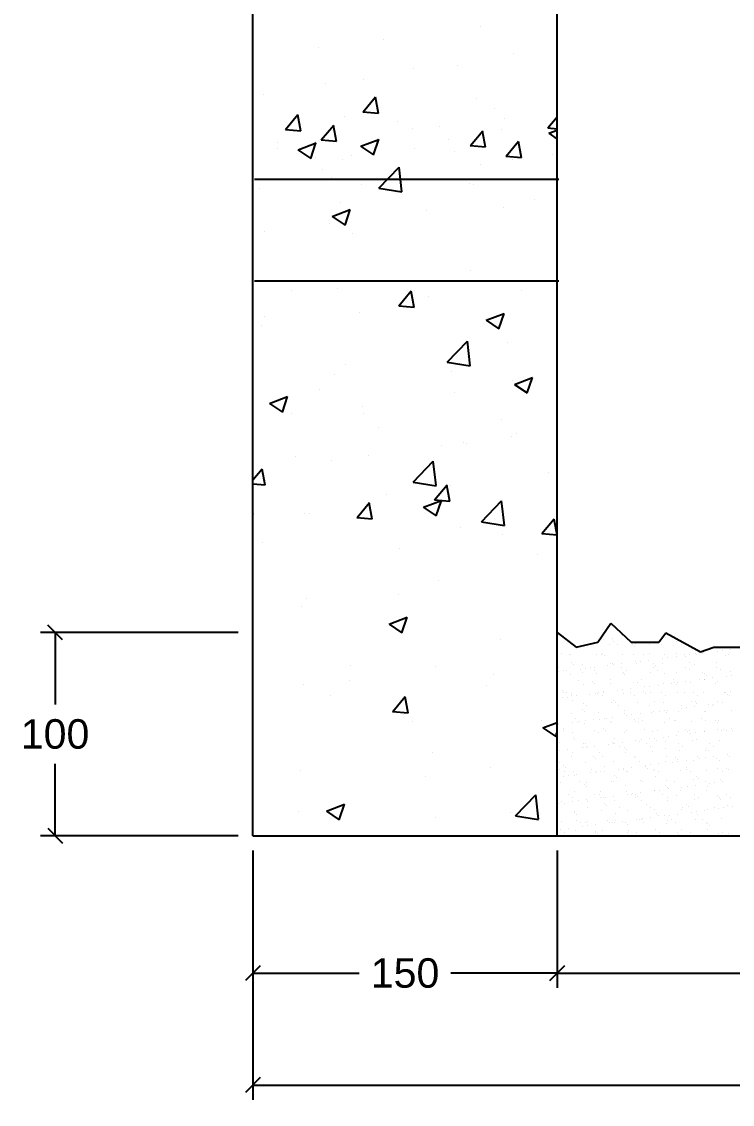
# Model space of a CAD drawing. Header units: millimetres. Extents: x 425 to 646, y 332 to 411.
# Drawn here: x 557.605 to 558.088, y 385.089 to 385.824 of the extents above; entities that cross this region are included whole.
import ezdxf

# ---------------------------------------------------------------- set-up
doc = ezdxf.new("R2010")
doc.units = ezdxf.units.MM
for name, color, linetype in [('Alvenaria', 7, 'Continuous'), ('Cotas', 1, 'Continuous'), ('DETALHES', 6, 'Continuous')]:
    doc.layers.add(name, color=color, linetype=linetype)
doc.styles.add('ARIAL', font='arial.ttf')
doc.dimstyles.new('RICARDO-1-10', dxfattribs={"dimtxt": 0.02, "dimasz": 0.01, "dimexe": 0.01, "dimexo": 0.01, "dimgap": 0.01, "dimtad": 0, "dimtih": 1, "dimtoh": 1, "dimdec": 0, "dimlfac": 1000, "dimzin": 0, "dimdsep": 46, "dimtxsty": 'ARIAL', "dimblk": 'OBLIQUE', "dimcen": 0, "dimclrt": 4, "dimadec": 0, "dimazin": 0, "dimtfac": 1, "dimtdec": 0, "dimtofl": 0, "dimtmove": 0, "dimatfit": 3, "dimldrblk": 'CLOSEDBLANK', "dimfxl": 0, "dimtolj": 1, "dimtzin": 0, "dimarcsym": 0})

# ---------------------------------------------------------------- blocks, each defined once
blk = doc.blocks.new('_Oblique')
at = {"color": 0, "linetype": 'ByBlock', "lineweight": -2}
blk.add_line((-0.5, -0.5), (0.5, 0.5), dxfattribs=at)
blk = doc.blocks.new('*D205')
at = {"layer": 'Cotas', "color": 0, "lineweight": -2, "transparency": 16777216}
for p, q in [((557.76229, 385.26142), (557.76229, 385.09218)), ((558.865, 385.26166), (558.865, 385.09218)), ((557.76229, 385.10218), (558.27476, 385.10218)), ((558.865, 385.10218), (558.35253, 385.10218))]:
    blk.add_line(p, q, dxfattribs=at)
at = {"layer": 'DEFPOINTS', "color": 0, "transparency": 16777216}
for p in [(557.76229, 385.27142), (558.865, 385.27166), (558.865, 385.10218)]:
    blk.add_point(p, dxfattribs=at)
at = {"layer": 'Cotas', "color": 0, "lineweight": -2, "transparency": 16777216, "xscale": 0.01, "yscale": 0.01, "zscale": 0.01, "rotation": 180}
blk.add_blockref('_Oblique', (557.76229, 385.10218), dxfattribs=at)
at = {"layer": 'Cotas', "color": 0, "lineweight": -2, "transparency": 16777216, "xscale": 0.01, "yscale": 0.01, "zscale": 0.01}
blk.add_blockref('_Oblique', (558.865, 385.10218), dxfattribs=at)
at = {"layer": 'Cotas', "color": 4, "transparency": 16777216, "insert": (558.31365, 385.10218), "char_height": 0.02, "attachment_point": 5, "style": 'ARIAL'}
blk.add_mtext('\\A1;1100', dxfattribs=at)
blk = doc.blocks.new('_ClosedBlank')
at = {"color": 0, "linetype": 'ByBlock', "lineweight": -2}
for p, q in [((-1, 0.167), (0, 0)), ((-1, 0.167), (-1, -0.167)), ((0, 0), (-1, -0.167))]:
    blk.add_line(p, q, dxfattribs=at)
blk = doc.blocks.new('*D206')
at = {"layer": 'Cotas', "color": 0, "lineweight": -2, "transparency": 16777216}
for p, q in [((557.76229, 385.26142), (557.76229, 385.16809)), ((557.96905, 385.26142), (557.96905, 385.16809)), ((557.76229, 385.17809), (557.83455, 385.17809)), ((557.96905, 385.17809), (557.89679, 385.17809))]:
    blk.add_line(p, q, dxfattribs=at)
at = {"layer": 'DEFPOINTS', "color": 0, "transparency": 16777216}
for p in [(557.76229, 385.27142), (557.96905, 385.27142), (557.96905, 385.17809)]:
    blk.add_point(p, dxfattribs=at)
at = {"layer": 'Cotas', "color": 0, "lineweight": -2, "transparency": 16777216, "xscale": 0.01, "yscale": 0.01, "zscale": 0.01, "rotation": 180}
blk.add_blockref('_Oblique', (557.76229, 385.17809), dxfattribs=at)
at = {"layer": 'Cotas', "color": 0, "lineweight": -2, "transparency": 16777216, "xscale": 0.01, "yscale": 0.01, "zscale": 0.01}
blk.add_blockref('_Oblique', (557.96905, 385.17809), dxfattribs=at)
at = {"layer": 'Cotas', "color": 4, "transparency": 16777216, "insert": (557.86567, 385.17809), "char_height": 0.02, "attachment_point": 5, "style": 'ARIAL'}
blk.add_mtext('\\A1;150', dxfattribs=at)
blk = doc.blocks.new('*D207')
at = {"layer": 'Cotas', "color": 0, "lineweight": -2, "transparency": 16777216}
for p, q in [((557.96905, 385.26142), (557.96905, 385.16809)), ((558.65824, 385.26142), (558.65824, 385.16809)), ((557.96905, 385.17809), (558.28157, 385.17809)), ((558.65824, 385.17809), (558.34572, 385.17809))]:
    blk.add_line(p, q, dxfattribs=at)
at = {"layer": 'DEFPOINTS', "color": 0, "transparency": 16777216}
for p in [(557.96905, 385.27142), (558.65824, 385.27142), (558.65824, 385.17809)]:
    blk.add_point(p, dxfattribs=at)
at = {"layer": 'Cotas', "color": 0, "lineweight": -2, "transparency": 16777216, "xscale": 0.01, "yscale": 0.01, "zscale": 0.01, "rotation": 180}
blk.add_blockref('_Oblique', (557.96905, 385.17809), dxfattribs=at)
at = {"layer": 'Cotas', "color": 0, "lineweight": -2, "transparency": 16777216, "xscale": 0.01, "yscale": 0.01, "zscale": 0.01}
blk.add_blockref('_Oblique', (558.65824, 385.17809), dxfattribs=at)
at = {"layer": 'Cotas', "color": 4, "transparency": 16777216, "insert": (558.31365, 385.17809), "char_height": 0.02, "attachment_point": 5, "style": 'ARIAL'}
blk.add_mtext('\\A1;800', dxfattribs=at)
blk = doc.blocks.new('*D209')
at = {"layer": 'Cotas', "color": 0, "lineweight": -2, "transparency": 16777216}
for p, q in [((557.75229, 385.40926), (557.6179, 385.40926)), ((557.6279, 385.40926), (557.6279, 385.36055)), ((557.6279, 385.27142), (557.6279, 385.32013)), ((557.75229, 385.27142), (557.6179, 385.27142))]:
    blk.add_line(p, q, dxfattribs=at)
at = {"layer": 'DEFPOINTS', "color": 0, "transparency": 16777216}
for p in [(557.6279, 385.40926), (557.76229, 385.40926), (557.76229, 385.27142)]:
    blk.add_point(p, dxfattribs=at)
at = {"layer": 'Cotas', "color": 0, "lineweight": -2, "transparency": 16777216, "xscale": 0.01, "yscale": 0.01, "zscale": 0.01}
for p, rotation in [((557.6279, 385.40926), 90), ((557.6279, 385.27142), 270)]:
    blk.add_blockref('_Oblique', p, dxfattribs=dict(at, rotation=rotation))
at = {"layer": 'Cotas', "color": 4, "transparency": 16777216, "insert": (557.6279, 385.34034), "char_height": 0.02, "attachment_point": 5, "style": 'ARIAL'}
blk.add_mtext('\\A1;100', dxfattribs=at)

msp = doc.modelspace()

# ---------------------------------------------------------------- linework, layer by layer
at = {"layer": 'Alvenaria'}
for p, q in [((557.76229, 385.27142), (557.76229, 386.2718)), ((557.96905, 385.27142), (557.96905, 386.04678)), ((557.91699, 385.82061), (557.91699, 385.82061)), ((557.85069, 385.81188), (557.85069, 385.81188)), ((557.80687, 385.80611), (557.80687, 385.80611)), ((557.93952, 385.80205), (557.93952, 385.80205)), ((557.87163, 385.79197), (557.87163, 385.79197)), ((557.90138, 385.79408), (557.90138, 385.79408)), ((557.8115, 385.78176), (557.8115, 385.78176)), ((557.83743, 385.78452), (557.83743, 385.78452)), ((557.76955, 385.77445), (557.76955, 385.77445)), ((557.83717, 385.76282), (557.8456, 385.77287)), ((557.84754, 385.76166), (557.84552, 385.77263)), ((557.91415, 385.77173), (557.91415, 385.77173)), ((557.78447, 385.75078), (557.79291, 385.76084)), ((557.79485, 385.74962), (557.79282, 385.7606)), ((557.82427, 385.7594), (557.82427, 385.7594)), ((557.83707, 385.76282), (557.84753, 385.7619)), ((557.92657, 385.76477), (557.92657, 385.76477)), ((557.96273, 385.75183), (557.96905, 385.75937)), ((557.80876, 385.74367), (557.8172, 385.75372)), ((557.81914, 385.74251), (557.81711, 385.75348)), ((557.86027, 385.75604), (557.86027, 385.75604)), ((557.87094, 385.75156), (557.87094, 385.75156)), ((557.88939, 385.75259), (557.88939, 385.75259)), ((557.93322, 385.75836), (557.93322, 385.75836)), ((557.96263, 385.75183), (557.96905, 385.75127)), ((557.78438, 385.75078), (557.79484, 385.74986)), ((557.81645, 385.75027), (557.81645, 385.75027)), ((557.84421, 385.7335), (557.84776, 385.74408)), ((557.91003, 385.73979), (557.91847, 385.74985)), ((557.92041, 385.73864), (557.91838, 385.74961)), ((557.93126, 385.75082), (557.93126, 385.75082)), ((557.96328, 385.74818), (557.96905, 385.74429)), ((557.96332, 385.74818), (557.96905, 385.75038)), ((557.77881, 385.74178), (557.77881, 385.74178)), ((557.77884, 385.73804), (557.77884, 385.73804)), ((557.79291, 385.73698), (557.80162, 385.73111)), ((557.79295, 385.73698), (557.8052, 385.74169)), ((557.80162, 385.73113), (557.80517, 385.7417)), ((557.80464, 385.74283), (557.80464, 385.74283)), ((557.80867, 385.74367), (557.81913, 385.74275)), ((557.8355, 385.73936), (557.84421, 385.73349)), ((557.83554, 385.73936), (557.8478, 385.74406)), ((557.87226, 385.73783), (557.87226, 385.73783)), ((557.89499, 385.74382), (557.89499, 385.74382)), ((557.90994, 385.73979), (557.9204, 385.73888)), ((557.93432, 385.73268), (557.94276, 385.74274)), ((557.94469, 385.73153), (557.94267, 385.7425)), ((557.80511, 385.7315), (557.80511, 385.7315)), ((557.8232, 385.7306), (557.8232, 385.7306)), ((557.82917, 385.7333), (557.82917, 385.7333)), ((557.89925, 385.73581), (557.89925, 385.73581)), ((557.93423, 385.73268), (557.94469, 385.73177)), ((557.93849, 385.73071), (557.93849, 385.73071)), ((557.96571, 385.73388), (557.96571, 385.73388)), ((557.80937, 385.72348), (557.80937, 385.72348)), ((557.84794, 385.71096), (557.86158, 385.72517)), ((557.86352, 385.70853), (557.86159, 385.72516)), ((557.91665, 385.72665), (557.91665, 385.72665)), ((557.76335, 385.71692), (557.97011, 385.71692)), ((557.81572, 385.71827), (557.81572, 385.71827)), ((557.76666, 385.71103), (557.76666, 385.71103)), ((557.8364, 385.71318), (557.8364, 385.71318)), ((557.84796, 385.71088), (557.86353, 385.70847)), ((557.90917, 385.71432), (557.90917, 385.71432)), ((557.91202, 385.71346), (557.91202, 385.71346)), ((557.82214, 385.70113), (557.82214, 385.70113)), ((557.86011, 385.70708), (557.86011, 385.70708)), ((557.95356, 385.70313), (557.95356, 385.70313)), ((557.81623, 385.69172), (557.82849, 385.69642)), ((557.82491, 385.68586), (557.82846, 385.69644)), ((557.88052, 385.69573), (557.88052, 385.69573)), ((557.93229, 385.6976), (557.93229, 385.6976)), ((557.81422, 385.687), (557.81422, 385.687)), ((557.8162, 385.69172), (557.8249, 385.68585)), ((557.7704, 385.68123), (557.7704, 385.68123)), ((557.8302, 385.68007), (557.8302, 385.68007)), ((557.90989, 385.65518), (557.90989, 385.65518)), ((557.76335, 385.648), (557.97011, 385.648)), ((557.78837, 385.64161), (557.78837, 385.64161)), ((557.82001, 385.64286), (557.82001, 385.64286)), ((557.86146, 385.63114), (557.86989, 385.6412)), ((557.87215, 385.64164), (557.87215, 385.64164)), ((557.94502, 385.64124), (557.94502, 385.64124)), ((557.87183, 385.62999), (557.86981, 385.64096)), ((557.88182, 385.63767), (557.88182, 385.63767)), ((557.83447, 385.62668), (557.83447, 385.62668)), ((557.86136, 385.63114), (557.87182, 385.63023)), ((557.77006, 385.62411), (557.77006, 385.62411)), ((557.92069, 385.62124), (557.9294, 385.61537)), ((557.92073, 385.62124), (557.93298, 385.62594)), ((557.9294, 385.61538), (557.93295, 385.62596)), ((557.76817, 385.61795), (557.76817, 385.61795)), ((557.89436, 385.59286), (557.908, 385.60707)), ((557.90994, 385.59043), (557.908, 385.60705)), ((557.93544, 385.60597), (557.93544, 385.60597)), ((557.82489, 385.59141), (557.82489, 385.59141)), ((557.89438, 385.59278), (557.90995, 385.59036)), ((557.90776, 385.59691), (557.90776, 385.59691)), ((557.81788, 385.58458), (557.81788, 385.58458)), ((557.89712, 385.58643), (557.89712, 385.58643)), ((557.94003, 385.57777), (557.95229, 385.58247)), ((557.9487, 385.57191), (557.95225, 385.58249)), ((557.939, 385.58038), (557.939, 385.58038)), ((557.93999, 385.57777), (557.9487, 385.5719)), ((557.9428, 385.57796), (557.9428, 385.57796)), ((557.77364, 385.56478), (557.7859, 385.56948)), ((557.78231, 385.55892), (557.78586, 385.5695)), ((557.80724, 385.5741), (557.80724, 385.5741)), ((557.89897, 385.57219), (557.89897, 385.57219)), ((557.7736, 385.56478), (557.78231, 385.55891)), ((557.83692, 385.56285), (557.83692, 385.56285)), ((557.78842, 385.55764), (557.78842, 385.55764)), ((557.83743, 385.55774), (557.83743, 385.55774)), ((557.93088, 385.55379), (557.93088, 385.55379)), ((557.84773, 385.54821), (557.84773, 385.54821)), ((557.90563, 385.53863), (557.90563, 385.53863)), ((557.93797, 385.54249), (557.93797, 385.54249)), ((557.94118, 385.54427), (557.94118, 385.54427)), ((557.89073, 385.53617), (557.89073, 385.53617)), ((557.90741, 385.5379), (557.90741, 385.5379)), ((557.79119, 385.52865), (557.79119, 385.52865)), ((557.81575, 385.52631), (557.81575, 385.52631)), ((557.84111, 385.52917), (557.84111, 385.52917)), ((557.87115, 385.51146), (557.88479, 385.52567)), ((557.88464, 385.5247), (557.88464, 385.5247)), ((557.88673, 385.50904), (557.8848, 385.52566)), ((557.76229, 385.51297), (557.76862, 385.52051)), ((557.77056, 385.5093), (557.76854, 385.52027)), ((557.96304, 385.51765), (557.96304, 385.51765)), ((557.76229, 385.51026), (557.77055, 385.50954)), ((557.87117, 385.51138), (557.88674, 385.50897)), ((557.88574, 385.49947), (557.89418, 385.50952)), ((557.89612, 385.49831), (557.8941, 385.50928)), ((557.89674, 385.50892), (557.89674, 385.50892)), ((557.85292, 385.50315), (557.85292, 385.50315)), ((557.83305, 385.48743), (557.84149, 385.49749)), ((557.84342, 385.48627), (557.8414, 385.49725)), ((557.87809, 385.4943), (557.8868, 385.48843)), ((557.87813, 385.4943), (557.89039, 385.499)), ((557.88565, 385.49947), (557.89611, 385.49855)), ((557.88681, 385.48844), (557.89035, 385.49902)), ((557.91757, 385.48447), (557.9312, 385.49868)), ((557.93315, 385.48204), (557.93121, 385.49866)), ((557.76229, 385.48937), (557.76257, 385.4902)), ((557.76229, 385.49006), (557.76261, 385.49018)), ((557.79729, 385.48994), (557.79729, 385.48994)), ((557.80085, 385.49039), (557.80085, 385.49039)), ((557.83296, 385.48743), (557.84342, 385.48652)), ((557.83588, 385.49152), (557.83588, 385.49152)), ((557.90351, 385.48036), (557.90351, 385.48036)), ((557.91759, 385.48439), (557.93316, 385.48197)), ((557.95861, 385.47644), (557.96705, 385.4865)), ((557.96898, 385.47529), (557.96696, 385.48626)), ((557.93178, 385.47593), (557.93178, 385.47593)), ((557.95852, 385.47645), (557.96898, 385.47553)), ((557.76852, 385.47042), (557.76852, 385.47042)), ((557.86197, 385.46647), (557.86197, 385.46647)), ((557.95541, 385.46252), (557.95541, 385.46252)), ((557.8886, 385.44444), (557.8886, 385.44444)), ((557.79873, 385.43211), (557.79873, 385.43211)), ((557.86136, 385.4354), (557.86136, 385.4354)), ((557.79506, 385.42667), (557.79506, 385.42667)), ((557.85481, 385.415), (557.86351, 385.40913)), ((557.85484, 385.415), (557.8671, 385.4197)), ((557.86352, 385.40914), (557.86707, 385.41972)), ((557.99653, 385.4027), (558.00548, 385.41571)), ((558.00548, 385.41571), (558.01931, 385.4027)), ((558.00621, 385.414), (558.00621, 385.414)), ((557.96905, 385.40926), (557.98188, 385.39945)), ((558.00748, 385.41283), (558.00748, 385.41283)), ((558.01282, 385.40776), (558.01282, 385.40776)), ((558.01347, 385.40734), (558.01347, 385.40734)), ((558.03802, 385.4027), (558.0429, 385.40921)), ((558.0429, 385.40921), (558.06649, 385.39619)), ((557.93075, 385.40459), (557.93075, 385.40459)), ((557.96923, 385.40029), (557.96923, 385.40029)), ((557.97859, 385.40153), (557.97859, 385.40153)), ((557.98188, 385.39945), (557.99653, 385.4027)), ((557.99276, 385.40129), (557.99276, 385.40129)), ((558.00073, 385.40444), (558.00073, 385.40444)), ((558.00451, 385.40138), (558.00451, 385.40138)), ((558.00633, 385.40518), (558.00633, 385.40518)), ((558.00743, 385.40291), (558.00743, 385.40291)), ((558.01034, 385.40106), (558.01034, 385.40106)), ((558.01931, 385.4027), (558.03802, 385.4027)), ((558.02033, 385.40105), (558.02033, 385.40105)), ((558.0216, 385.39989), (558.0216, 385.39989)), ((558.02255, 385.40161), (558.02255, 385.40161)), ((558.0318, 385.4011), (558.0318, 385.4011)), ((558.04018, 385.40152), (558.04018, 385.40152)), ((558.04232, 385.40594), (558.04232, 385.40594)), ((558.04832, 385.40044), (558.04832, 385.40044)), ((558.05036, 385.40299), (558.05036, 385.40299)), ((558.05326, 385.40114), (558.05326, 385.40114)), ((558.06649, 385.39619), (558.07544, 385.39945)), ((558.07544, 385.39945), (558.09415, 385.39945)), ((558.07717, 385.39904), (558.07717, 385.39904)), ((557.97204, 385.39524), (557.97204, 385.39524)), ((557.97758, 385.39433), (557.97758, 385.39433)), ((557.97788, 385.39431), (557.97788, 385.39431)), ((557.99562, 385.39456), (557.99562, 385.39456)), ((557.99934, 385.39435), (557.99934, 385.39435)), ((557.99962, 385.395), (557.99962, 385.395)), ((558.00089, 385.39384), (558.00089, 385.39384)), ((558.01325, 385.39448), (558.01325, 385.39448)), ((558.0208, 385.39439), (558.0208, 385.39439)), ((558.0276, 385.39439), (558.0276, 385.39439)), ((558.03187, 385.39515), (558.03187, 385.39515)), ((558.0406, 385.39185), (558.0406, 385.39185)), ((558.04226, 385.39443), (558.04226, 385.39443)), ((558.04419, 385.39232), (558.04419, 385.39232)), ((558.04979, 385.39306), (558.04979, 385.39306)), ((558.04991, 385.39538), (558.04991, 385.39538)), ((558.05518, 385.39416), (558.05518, 385.39416)), ((558.05645, 385.39299), (558.05645, 385.39299)), ((558.05915, 385.39429), (558.05915, 385.39429)), ((558.06274, 385.39476), (558.06274, 385.39476)), ((558.06373, 385.39447), (558.06373, 385.39447)), ((558.06754, 385.39529), (558.06754, 385.39529)), ((558.06834, 385.3955), (558.06834, 385.3955)), ((558.0777, 385.39673), (558.0777, 385.39673)), ((558.08129, 385.3972), (558.08129, 385.3972)), ((558.08316, 385.39355), (558.08316, 385.39355)), ((558.08519, 385.39451), (558.08519, 385.39451)), ((558.08615, 385.39596), (558.08615, 385.39596)), ((558.08689, 385.39794), (558.08689, 385.39794)), ((557.82866, 385.38707), (557.82866, 385.38707)), ((557.88648, 385.38616), (557.88648, 385.38616)), ((557.97007, 385.38557), (557.97007, 385.38557)), ((557.9789, 385.38895), (557.9789, 385.38895)), ((557.98017, 385.38779), (557.98017, 385.38779)), ((557.98495, 385.38452), (557.98495, 385.38452)), ((557.98633, 385.38743), (557.98633, 385.38743)), ((557.98853, 385.38499), (557.98853, 385.38499)), ((557.99154, 385.38561), (557.99154, 385.38561)), ((557.99414, 385.38573), (557.99414, 385.38573)), ((558.0035, 385.38696), (558.0035, 385.38696)), ((558.00494, 385.3881), (558.00494, 385.3881)), ((558.00688, 385.38834), (558.00688, 385.38834)), ((558.00709, 385.38743), (558.00709, 385.38743)), ((558.01269, 385.38817), (558.01269, 385.38817)), ((558.013, 385.38565), (558.013, 385.38565)), ((558.02205, 385.3894), (558.02205, 385.3894)), ((558.02298, 385.38833), (558.02298, 385.38833)), ((558.02564, 385.38988), (558.02564, 385.38988)), ((558.03124, 385.39061), (558.03124, 385.39061)), ((558.03446, 385.38811), (558.03446, 385.38811)), ((558.03446, 385.38569), (558.03446, 385.38569)), ((558.03573, 385.38694), (558.03573, 385.38694)), ((558.04061, 385.38824), (558.04061, 385.38824)), ((558.05592, 385.38573), (558.05592, 385.38573)), ((558.05923, 385.38892), (558.05923, 385.38892)), ((558.06244, 385.3875), (558.06244, 385.3875)), ((558.07727, 385.38915), (558.07727, 385.38915)), ((558.07739, 385.38577), (558.07739, 385.38577)), ((557.82788, 385.37702), (557.82788, 385.37702)), ((557.92586, 385.38091), (557.92586, 385.38091)), ((557.96998, 385.38255), (557.96998, 385.38255)), ((557.97298, 385.38372), (557.97298, 385.38372)), ((557.97559, 385.38329), (557.97559, 385.38329)), ((557.97802, 385.38105), (557.97802, 385.38105)), ((557.98344, 385.37706), (557.98344, 385.37706)), ((557.98616, 385.3823), (557.98616, 385.3823)), ((557.99444, 385.38376), (557.99444, 385.38376)), ((557.99606, 385.38128), (557.99606, 385.38128)), ((558.00491, 385.3771), (558.00491, 385.3771)), ((558.01369, 385.3812), (558.01369, 385.3812)), ((558.01374, 385.38206), (558.01374, 385.38206)), ((558.01501, 385.3809), (558.01501, 385.3809)), ((558.01591, 385.3838), (558.01591, 385.3838)), ((558.02637, 385.37713), (558.02637, 385.37713)), ((558.0323, 385.38187), (558.0323, 385.38187)), ((558.03737, 385.38384), (558.03737, 385.38384)), ((558.04173, 385.38145), (558.04173, 385.38145)), ((558.04783, 385.37717), (558.04783, 385.37717)), ((558.05034, 385.3821), (558.05034, 385.3821)), ((558.05883, 385.38388), (558.05883, 385.38388)), ((558.06551, 385.37728), (558.06551, 385.37728)), ((558.06797, 385.38201), (558.06797, 385.38201)), ((558.06909, 385.37775), (558.06909, 385.37775)), ((558.06929, 385.37721), (558.06929, 385.37721)), ((558.0693, 385.38121), (558.0693, 385.38121)), ((558.07057, 385.38005), (558.07057, 385.38005)), ((558.0747, 385.37849), (558.0747, 385.37849)), ((558.08029, 385.38392), (558.08029, 385.38392)), ((558.08406, 385.37972), (558.08406, 385.37972)), ((558.08659, 385.38268), (558.08659, 385.38268)), ((558.08765, 385.3802), (558.08765, 385.3802)), ((557.7966, 385.37384), (557.7966, 385.37384)), ((557.92133, 385.37307), (557.92133, 385.37307)), ((557.96913, 385.37423), (557.96913, 385.37423)), ((557.97231, 385.36996), (557.97231, 385.36996)), ((557.98676, 385.37415), (557.98676, 385.37415)), ((557.99302, 385.37601), (557.99302, 385.37601)), ((557.99429, 385.37485), (557.99429, 385.37485)), ((558.00029, 385.36935), (558.00029, 385.36935)), ((558.00538, 385.37482), (558.00538, 385.37482)), ((558.00985, 385.36995), (558.00985, 385.36995)), ((558.01344, 385.37043), (558.01344, 385.37043)), ((558.01904, 385.37116), (558.01904, 385.37116)), ((558.02101, 385.3754), (558.02101, 385.3754)), ((558.02342, 385.37505), (558.02342, 385.37505)), ((558.0284, 385.3724), (558.0284, 385.3724)), ((558.03199, 385.37287), (558.03199, 385.37287)), ((558.03759, 385.37361), (558.03759, 385.37361)), ((558.04105, 385.37496), (558.04105, 385.37496)), ((558.04696, 385.37484), (558.04696, 385.37484)), ((558.04859, 385.37516), (558.04859, 385.37516)), ((558.04986, 385.374), (558.04986, 385.374)), ((558.05054, 385.37531), (558.05054, 385.37531)), ((558.05615, 385.37605), (558.05615, 385.37605)), ((558.05966, 385.37564), (558.05966, 385.37564)), ((558.07657, 385.37455), (558.07657, 385.37455)), ((558.0777, 385.37587), (558.0777, 385.37587)), ((558.08702, 385.3694), (558.08702, 385.3694)), ((557.81531, 385.36635), (557.81531, 385.36635)), ((557.85734, 385.35576), (557.86578, 385.36581)), ((557.86771, 385.3546), (557.86569, 385.36557)), ((557.97275, 385.36507), (557.97275, 385.36507)), ((557.97358, 385.3688), (557.97358, 385.3688)), ((557.97564, 385.36832), (557.97564, 385.36832)), ((557.97634, 385.36554), (557.97634, 385.36554)), ((557.97845, 385.36777), (557.97845, 385.36777)), ((557.97855, 385.36646), (557.97855, 385.36646)), ((557.97957, 385.3633), (557.97957, 385.3633)), ((557.98194, 385.36628), (557.98194, 385.36628)), ((557.9913, 385.36751), (557.9913, 385.36751)), ((557.99489, 385.36798), (557.99489, 385.36798)), ((557.99649, 385.368), (557.99649, 385.368)), ((557.9971, 385.36835), (557.9971, 385.36835)), ((558.00001, 385.3665), (558.00001, 385.3665)), ((558.00049, 385.36872), (558.00049, 385.36872)), ((558.00715, 385.36307), (558.00715, 385.36307)), ((558.01412, 385.36792), (558.01412, 385.36792)), ((558.01857, 385.36839), (558.01857, 385.36839)), ((558.02147, 385.36654), (558.02147, 385.36654)), ((558.02787, 385.36912), (558.02787, 385.36912)), ((558.02914, 385.36795), (558.02914, 385.36795)), ((558.03274, 385.36859), (558.03274, 385.36859)), ((558.03513, 385.36246), (558.03513, 385.36246)), ((558.04003, 385.36843), (558.04003, 385.36843)), ((558.04293, 385.36658), (558.04293, 385.36658)), ((558.05078, 385.36882), (558.05078, 385.36882)), ((558.05585, 385.36851), (558.05585, 385.36851)), ((558.06009, 385.36236), (558.06009, 385.36236)), ((558.06149, 385.36847), (558.06149, 385.36847)), ((558.06271, 385.36222), (558.06271, 385.36222)), ((558.0644, 385.36662), (558.0644, 385.36662)), ((558.06841, 385.36873), (558.06841, 385.36873)), ((558.07814, 385.36259), (558.07814, 385.36259)), ((558.08295, 385.36851), (558.08295, 385.36851)), ((558.08343, 385.36827), (558.08343, 385.36827)), ((558.0847, 385.36711), (558.0847, 385.36711)), ((558.08586, 385.36666), (558.08586, 385.36666)), ((557.85724, 385.35576), (557.86771, 385.35484)), ((557.96957, 385.36095), (557.96957, 385.36095)), ((557.98643, 385.35702), (557.98643, 385.35702)), ((557.9872, 385.36087), (557.9872, 385.36087)), ((557.9877, 385.35585), (557.9877, 385.35585)), ((557.98901, 385.3598), (557.98901, 385.3598)), ((557.99693, 385.35472), (557.99693, 385.35472)), ((558.00581, 385.36154), (558.00581, 385.36154)), ((558.00842, 385.3619), (558.00842, 385.3619)), ((558.01047, 385.35984), (558.01047, 385.35984)), ((558.01442, 385.35641), (558.01442, 385.35641)), ((558.01456, 385.35464), (558.01456, 385.35464)), ((558.02385, 385.36177), (558.02385, 385.36177)), ((558.03193, 385.35988), (558.03193, 385.35988)), ((558.03317, 385.35531), (558.03317, 385.35531)), ((558.03476, 385.35539), (558.03476, 385.35539)), ((558.03835, 385.35586), (558.03835, 385.35586)), ((558.04148, 385.36169), (558.04148, 385.36169)), ((558.04199, 385.35617), (558.04199, 385.35617)), ((558.04326, 385.35501), (558.04326, 385.35501)), ((558.04395, 385.3566), (558.04395, 385.3566)), ((558.05121, 385.35554), (558.05121, 385.35554)), ((558.05331, 385.35783), (558.05331, 385.35783)), ((558.0534, 385.35992), (558.0534, 385.35992)), ((558.0569, 385.3583), (558.0569, 385.3583)), ((558.0625, 385.35904), (558.0625, 385.35904)), ((558.06398, 385.36106), (558.06398, 385.36106)), ((558.06884, 385.35545), (558.06884, 385.35545)), ((558.06998, 385.35556), (558.06998, 385.35556)), ((558.07186, 385.36027), (558.07186, 385.36027)), ((558.07486, 385.35995), (558.07486, 385.35995)), ((558.07545, 385.36075), (558.07545, 385.36075)), ((558.08105, 385.36148), (558.08105, 385.36148)), ((558.08745, 385.35612), (558.08745, 385.35612)), ((557.86479, 385.3535), (557.86479, 385.3535)), ((557.8706, 385.34863), (557.8706, 385.34863)), ((557.95824, 385.34955), (557.95824, 385.34955)), ((557.95934, 385.34452), (557.96905, 385.34825)), ((557.97, 385.34767), (557.97, 385.34767)), ((557.97889, 385.35449), (557.97889, 385.35449)), ((557.9791, 385.34806), (557.9791, 385.34806)), ((557.98121, 385.35106), (557.98121, 385.35106)), ((557.98269, 385.34853), (557.98269, 385.34853)), ((557.98411, 385.34921), (557.98411, 385.34921)), ((557.98763, 385.34759), (557.98763, 385.34759)), ((557.98829, 385.34927), (557.98829, 385.34927)), ((557.9937, 385.35036), (557.9937, 385.35036)), ((557.99766, 385.3505), (557.99766, 385.3505)), ((558.00124, 385.35098), (558.00124, 385.35098)), ((558.00267, 385.3511), (558.00267, 385.3511)), ((558.00558, 385.34924), (558.00558, 385.34924)), ((558.00624, 385.34826), (558.00624, 385.34826)), ((558.00685, 385.35171), (558.00685, 385.35171)), ((558.01621, 385.35295), (558.01621, 385.35295)), ((558.01979, 385.35342), (558.01979, 385.35342)), ((558.02128, 385.35012), (558.02128, 385.35012)), ((558.02255, 385.34896), (558.02255, 385.34896)), ((558.02413, 385.35114), (558.02413, 385.35114)), ((558.02428, 385.34849), (558.02428, 385.34849)), ((558.0254, 385.35416), (558.0254, 385.35416)), ((558.02704, 385.34928), (558.02704, 385.34928)), ((558.04191, 385.34841), (558.04191, 385.34841)), ((558.04559, 385.35117), (558.04559, 385.35117)), ((558.0485, 385.34932), (558.0485, 385.34932)), ((558.04926, 385.34951), (558.04926, 385.34951)), ((558.06053, 385.34908), (558.06053, 385.34908)), ((558.06706, 385.35121), (558.06706, 385.35121)), ((558.06996, 385.34936), (558.06996, 385.34936)), ((558.07684, 385.34928), (558.07684, 385.34928)), ((558.07811, 385.34811), (558.07811, 385.34811)), ((558.07857, 385.34931), (558.07857, 385.34931)), ((557.9593, 385.34452), (557.968, 385.33865)), ((557.96801, 385.33866), (557.96905, 385.34178)), ((557.96974, 385.34683), (557.96974, 385.34683)), ((557.97298, 385.34431), (557.97298, 385.34431)), ((557.97311, 385.3425), (557.97311, 385.3425)), ((557.97932, 385.34121), (557.97932, 385.34121)), ((557.99458, 385.34254), (557.99458, 385.34254)), ((557.99736, 385.34144), (557.99736, 385.34144)), ((558.00056, 385.34407), (558.00056, 385.34407)), ((558.00183, 385.34291), (558.00183, 385.34291)), ((558.01499, 385.34136), (558.01499, 385.34136)), ((558.01604, 385.34258), (558.01604, 385.34258)), ((558.02854, 385.34346), (558.02854, 385.34346)), ((558.0336, 385.34203), (558.0336, 385.34203)), ((558.0375, 385.34262), (558.0375, 385.34262)), ((558.05164, 385.34226), (558.05164, 385.34226)), ((558.05612, 385.34323), (558.05612, 385.34323)), ((558.05739, 385.34206), (558.05739, 385.34206)), ((558.05896, 385.34266), (558.05896, 385.34266)), ((558.05966, 385.34082), (558.05966, 385.34082)), ((558.06325, 385.3413), (558.06325, 385.3413)), ((558.06885, 385.34203), (558.06885, 385.34203)), ((558.06927, 385.34217), (558.06927, 385.34217)), ((558.07822, 385.34327), (558.07822, 385.34327)), ((558.08043, 385.3427), (558.08043, 385.3427)), ((558.0818, 385.34374), (558.0818, 385.34374)), ((558.0841, 385.34262), (558.0841, 385.34262)), ((558.08741, 385.34448), (558.08741, 385.34448)), ((558.08789, 385.34285), (558.08789, 385.34285)), ((557.97043, 385.3344), (557.97043, 385.3344)), ((557.97984, 385.33802), (557.97984, 385.33802)), ((557.98111, 385.33686), (557.98111, 385.33686)), ((557.98677, 385.3338), (557.98677, 385.3338)), ((557.98806, 385.33431), (557.98806, 385.33431)), ((558.00401, 385.3335), (558.00401, 385.3335)), ((558.00668, 385.33498), (558.00668, 385.33498)), ((558.0076, 385.33397), (558.0076, 385.33397)), ((558.00782, 385.33742), (558.00782, 385.33742)), ((558.00824, 385.33384), (558.00824, 385.33384)), ((558.0132, 385.33471), (558.0132, 385.33471)), ((558.02256, 385.33594), (558.02256, 385.33594)), ((558.02472, 385.33521), (558.02472, 385.33521)), ((558.02615, 385.33641), (558.02615, 385.33641)), ((558.0297, 385.33388), (558.0297, 385.33388)), ((558.03175, 385.33715), (558.03175, 385.33715)), ((558.0354, 385.33718), (558.0354, 385.33718)), ((558.03667, 385.33601), (558.03667, 385.33601)), ((558.04111, 385.33838), (558.04111, 385.33838)), ((558.04235, 385.33513), (558.04235, 385.33513)), ((558.0447, 385.33885), (558.0447, 385.33885)), ((558.0503, 385.33959), (558.0503, 385.33959)), ((558.05116, 385.33392), (558.05116, 385.33392)), ((558.06096, 385.3358), (558.06096, 385.3358)), ((558.06339, 385.33657), (558.06339, 385.33657)), ((558.07262, 385.33396), (558.07262, 385.33396)), ((558.079, 385.33603), (558.079, 385.33603)), ((557.88435, 385.32789), (557.88435, 385.32789)), ((557.97049, 385.32908), (557.97049, 385.32908)), ((557.9761, 385.32982), (557.9761, 385.32982)), ((557.97868, 385.32524), (557.97868, 385.32524)), ((557.97975, 385.32793), (557.97975, 385.32793)), ((557.98546, 385.33105), (557.98546, 385.33105)), ((557.98711, 385.33137), (557.98711, 385.33137)), ((557.98905, 385.33153), (557.98905, 385.33153)), ((557.98968, 385.33195), (557.98968, 385.33195)), ((557.99465, 385.33226), (557.99465, 385.33226)), ((557.99779, 385.32816), (557.99779, 385.32816)), ((558.00014, 385.32528), (558.00014, 385.32528)), ((558.01114, 385.33199), (558.01114, 385.33199)), ((558.01468, 385.33113), (558.01468, 385.33113)), ((558.01542, 385.32808), (558.01542, 385.32808)), ((558.01595, 385.32997), (558.01595, 385.32997)), ((558.0216, 385.32532), (558.0216, 385.32532)), ((558.0326, 385.33203), (558.0326, 385.33203)), ((558.03404, 385.32875), (558.03404, 385.32875)), ((558.04267, 385.33052), (558.04267, 385.33052)), ((558.04307, 385.32536), (558.04307, 385.32536)), ((558.05208, 385.32898), (558.05208, 385.32898)), ((558.05407, 385.33206), (558.05407, 385.33206)), ((558.06453, 385.3254), (558.06453, 385.3254)), ((558.06971, 385.3289), (558.06971, 385.3289)), ((558.07025, 385.33028), (558.07025, 385.33028)), ((558.07152, 385.32912), (558.07152, 385.32912)), ((558.07553, 385.3321), (558.07553, 385.3321)), ((558.08457, 385.32626), (558.08457, 385.32626)), ((558.08599, 385.32544), (558.08599, 385.32544)), ((557.97087, 385.32112), (557.97087, 385.32112)), ((557.97325, 385.31903), (557.97325, 385.31903)), ((557.97452, 385.31787), (557.97452, 385.31787)), ((557.9885, 385.32103), (557.9885, 385.32103)), ((557.99397, 385.32508), (557.99397, 385.32508)), ((557.99524, 385.32392), (557.99524, 385.32392)), ((558.00123, 385.31842), (558.00123, 385.31842)), ((558.00711, 385.3217), (558.00711, 385.3217)), ((558.02195, 385.32447), (558.02195, 385.32447)), ((558.02515, 385.32193), (558.02515, 385.32193)), ((558.02881, 385.31819), (558.02881, 385.31819)), ((558.02892, 385.31893), (558.02892, 385.31893)), ((558.0325, 385.3194), (558.0325, 385.3194)), ((558.03811, 385.32014), (558.03811, 385.32014)), ((558.04278, 385.32185), (558.04278, 385.32185)), ((558.04747, 385.32137), (558.04747, 385.32137)), ((558.04953, 385.32423), (558.04953, 385.32423)), ((558.0508, 385.32307), (558.0508, 385.32307)), ((558.05105, 385.32185), (558.05105, 385.32185)), ((558.05666, 385.32258), (558.05666, 385.32258)), ((558.0614, 385.32252), (558.0614, 385.32252)), ((558.06602, 385.32382), (558.06602, 385.32382)), ((558.06961, 385.32429), (558.06961, 385.32429)), ((558.07521, 385.32503), (558.07521, 385.32503)), ((558.07751, 385.32363), (558.07751, 385.32363)), ((558.07944, 385.32275), (558.07944, 385.32275)), ((557.79447, 385.31556), (557.79447, 385.31556)), ((557.87981, 385.31187), (557.87981, 385.31187)), ((557.92364, 385.31764), (557.92364, 385.31764)), ((557.97088, 385.3165), (557.97088, 385.3165)), ((557.97326, 385.3116), (557.97326, 385.3116)), ((557.97378, 385.31465), (557.97378, 385.31465)), ((557.97685, 385.31208), (557.97685, 385.31208)), ((557.98019, 385.31465), (557.98019, 385.31465)), ((557.98051, 385.31237), (557.98051, 385.31237)), ((557.98245, 385.31281), (557.98245, 385.31281)), ((557.99181, 385.31405), (557.99181, 385.31405)), ((557.99234, 385.31654), (557.99234, 385.31654)), ((557.99525, 385.31469), (557.99525, 385.31469)), ((557.9954, 385.31452), (557.9954, 385.31452)), ((557.99823, 385.31488), (557.99823, 385.31488)), ((558.001, 385.31526), (558.001, 385.31526)), ((558.00809, 385.31214), (558.00809, 385.31214)), ((558.00936, 385.31097), (558.00936, 385.31097)), ((558.01036, 385.31649), (558.01036, 385.31649)), ((558.0138, 385.31658), (558.0138, 385.31658)), ((558.01395, 385.31696), (558.01395, 385.31696)), ((558.01586, 385.3148), (558.01586, 385.3148)), ((558.01671, 385.31473), (558.01671, 385.31473)), ((558.01955, 385.3177), (558.01955, 385.3177)), ((558.03008, 385.31702), (558.03008, 385.31702)), ((558.03447, 385.31547), (558.03447, 385.31547)), ((558.03526, 385.31662), (558.03526, 385.31662)), ((558.03608, 385.31153), (558.03608, 385.31153)), ((558.03817, 385.31477), (558.03817, 385.31477)), ((558.05251, 385.3157), (558.05251, 385.3157)), ((558.05673, 385.31666), (558.05673, 385.31666)), ((558.05679, 385.31758), (558.05679, 385.31758)), ((558.05963, 385.31481), (558.05963, 385.31481)), ((558.06365, 385.31129), (558.06365, 385.31129)), ((558.07014, 385.31562), (558.07014, 385.31562)), ((558.07819, 385.3167), (558.07819, 385.3167)), ((558.08109, 385.31485), (558.08109, 385.31485)), ((558.08437, 385.31734), (558.08437, 385.31734)), ((558.08564, 385.31618), (558.08564, 385.31618)), ((557.9713, 385.30784), (557.9713, 385.30784)), ((557.98425, 385.30799), (557.98425, 385.30799)), ((557.98737, 385.30609), (557.98737, 385.30609)), ((557.98864, 385.30492), (557.98864, 385.30492)), ((557.98893, 385.30775), (557.98893, 385.30775)), ((558.00571, 385.30802), (558.00571, 385.30802)), ((558.00755, 385.30842), (558.00755, 385.30842)), ((558.01536, 385.30548), (558.01536, 385.30548)), ((558.02559, 385.30865), (558.02559, 385.30865)), ((558.02717, 385.30806), (558.02717, 385.30806)), ((558.04294, 385.30524), (558.04294, 385.30524)), ((558.04322, 385.30857), (558.04322, 385.30857)), ((558.04421, 385.30408), (558.04421, 385.30408)), ((558.04446, 385.30313), (558.04446, 385.30313)), ((558.04863, 385.3081), (558.04863, 385.3081)), ((558.05382, 385.30437), (558.05382, 385.30437)), ((558.05741, 385.30484), (558.05741, 385.30484)), ((558.06183, 385.30924), (558.06183, 385.30924)), ((558.06301, 385.30558), (558.06301, 385.30558)), ((558.06492, 385.31013), (558.06492, 385.31013)), ((558.07009, 385.30814), (558.07009, 385.30814)), ((558.07092, 385.30463), (558.07092, 385.30463)), ((558.07237, 385.30681), (558.07237, 385.30681)), ((558.07596, 385.30728), (558.07596, 385.30728)), ((558.07987, 385.30947), (558.07987, 385.30947)), ((558.08156, 385.30802), (558.08156, 385.30802)), ((557.94078, 385.28497), (557.95441, 385.29918)), ((557.95635, 385.28254), (557.95442, 385.29917)), ((557.97644, 385.29924), (557.97644, 385.29924)), ((557.97935, 385.29739), (557.97935, 385.29739)), ((557.98062, 385.30137), (557.98062, 385.30137)), ((557.98881, 385.29581), (557.98881, 385.29581)), ((557.99464, 385.29943), (557.99464, 385.29943)), ((557.99791, 385.29928), (557.99791, 385.29928)), ((557.99817, 385.29704), (557.99817, 385.29704)), ((557.99866, 385.3016), (557.99866, 385.3016)), ((558.00081, 385.29743), (558.00081, 385.29743)), ((558.00175, 385.29751), (558.00175, 385.29751)), ((558.00736, 385.29825), (558.00736, 385.29825)), ((558.01629, 385.30152), (558.01629, 385.30152)), ((558.01672, 385.29948), (558.01672, 385.29948)), ((558.01937, 385.29932), (558.01937, 385.29932)), ((558.02031, 385.29995), (558.02031, 385.29995)), ((558.02222, 385.29919), (558.02222, 385.29919)), ((558.02227, 385.29747), (558.02227, 385.29747)), ((558.02349, 385.29803), (558.02349, 385.29803)), ((558.02591, 385.30069), (558.02591, 385.30069)), ((558.03491, 385.30219), (558.03491, 385.30219)), ((558.03527, 385.30192), (558.03527, 385.30192)), ((558.03886, 385.3024), (558.03886, 385.3024)), ((558.04083, 385.29936), (558.04083, 385.29936)), ((558.04374, 385.29751), (558.04374, 385.29751)), ((558.0502, 385.29858), (558.0502, 385.29858)), ((558.05295, 385.30242), (558.05295, 385.30242)), ((558.06227, 385.29596), (558.06227, 385.29596)), ((558.06229, 385.2994), (558.06229, 385.2994)), ((558.0652, 385.29755), (558.0652, 385.29755)), ((558.07058, 385.30234), (558.07058, 385.30234)), ((558.07778, 385.29835), (558.07778, 385.29835)), ((558.07905, 385.29718), (558.07905, 385.29718)), ((558.08031, 385.29619), (558.08031, 385.29619)), ((558.08375, 385.29944), (558.08375, 385.29944)), ((558.08666, 385.29759), (558.08666, 385.29759)), ((557.81225, 385.28806), (557.82451, 385.29276)), ((557.82092, 385.2822), (557.82447, 385.29278)), ((557.97025, 385.29336), (557.97025, 385.29336)), ((557.97174, 385.29456), (557.97174, 385.29456)), ((557.97392, 385.29338), (557.97392, 385.29338)), ((557.97962, 385.2946), (557.97962, 385.2946)), ((557.9832, 385.29507), (557.9832, 385.29507)), ((557.98937, 385.29447), (557.98937, 385.29447)), ((557.98981, 385.29073), (557.98981, 385.29073)), ((558.0015, 385.29314), (558.0015, 385.29314)), ((558.00277, 385.29198), (558.00277, 385.29198)), ((558.00798, 385.29514), (558.00798, 385.29514)), ((558.01127, 385.29077), (558.01127, 385.29077)), ((558.02602, 385.29537), (558.02602, 385.29537)), ((558.02948, 385.29253), (558.02948, 385.29253)), ((558.03274, 385.29081), (558.03274, 385.29081)), ((558.03534, 385.28891), (558.03534, 385.28891)), ((558.04365, 385.29529), (558.04365, 385.29529)), ((558.05338, 385.28914), (558.05338, 385.28914)), ((558.0542, 385.29084), (558.0542, 385.29084)), ((558.05706, 385.2923), (558.05706, 385.2923)), ((558.05833, 385.29113), (558.05833, 385.29113)), ((558.06937, 385.28857), (558.06937, 385.28857)), ((558.07101, 385.28906), (558.07101, 385.28906)), ((558.07566, 385.29088), (558.07566, 385.29088)), ((558.07873, 385.2898), (558.07873, 385.2898)), ((558.08231, 385.29027), (558.08231, 385.29027)), ((558.08505, 385.29169), (558.08505, 385.29169)), ((558.08792, 385.29101), (558.08792, 385.29101)), ((557.79305, 385.28804), (557.79305, 385.28804)), ((557.81221, 385.28806), (557.82092, 385.28219)), ((557.8865, 385.28409), (557.8865, 385.28409)), ((557.93746, 385.28737), (557.93746, 385.28737)), ((557.9408, 385.28489), (557.95637, 385.28247)), ((557.97217, 385.28128), (557.97217, 385.28128)), ((557.98078, 385.2871), (557.98078, 385.2871)), ((557.98106, 385.28809), (557.98106, 385.28809)), ((557.98201, 385.28199), (557.98201, 385.28199)), ((557.98205, 385.28593), (557.98205, 385.28593)), ((557.9898, 385.28119), (557.9898, 385.28119)), ((557.9991, 385.28833), (557.9991, 385.28833)), ((558.00347, 385.28203), (558.00347, 385.28203)), ((558.00842, 385.28186), (558.00842, 385.28186)), ((558.00877, 385.28649), (558.00877, 385.28649)), ((558.01371, 385.28124), (558.01371, 385.28124)), ((558.01673, 385.28824), (558.01673, 385.28824)), ((558.02307, 385.28247), (558.02307, 385.28247)), ((558.02493, 385.28206), (558.02493, 385.28206)), ((558.02646, 385.28209), (558.02646, 385.28209)), ((558.02666, 385.28295), (558.02666, 385.28295)), ((558.03226, 385.28368), (558.03226, 385.28368)), ((558.03634, 385.28625), (558.03634, 385.28625)), ((558.03761, 385.28509), (558.03761, 385.28509)), ((558.04162, 385.28492), (558.04162, 385.28492)), ((558.04409, 385.28201), (558.04409, 385.28201)), ((558.04521, 385.28539), (558.04521, 385.28539)), ((558.0464, 385.2821), (558.0464, 385.2821)), ((558.05081, 385.28613), (558.05081, 385.28613)), ((558.06018, 385.28736), (558.06018, 385.28736)), ((558.0627, 385.28268), (558.0627, 385.28268)), ((558.06376, 385.28783), (558.06376, 385.28783)), ((558.06433, 385.28564), (558.06433, 385.28564)), ((558.06786, 385.28214), (558.06786, 385.28214)), ((558.08074, 385.28291), (558.08074, 385.28291)), ((557.97101, 385.27562), (557.97101, 385.27562)), ((557.97661, 385.27636), (557.97661, 385.27636)), ((557.98149, 385.27482), (557.98149, 385.27482)), ((557.98492, 385.28013), (557.98492, 385.28013)), ((557.98597, 385.27759), (557.98597, 385.27759)), ((557.98805, 385.28044), (557.98805, 385.28044)), ((557.98956, 385.27806), (557.98956, 385.27806)), ((557.99491, 385.27415), (557.99491, 385.27415)), ((557.99516, 385.2788), (557.99516, 385.2788)), ((557.99953, 385.27505), (557.99953, 385.27505)), ((558.00452, 385.28003), (558.00452, 385.28003)), ((558.00638, 385.28017), (558.00638, 385.28017)), ((558.00811, 385.2805), (558.00811, 385.2805)), ((558.01563, 385.2802), (558.01563, 385.2802)), ((558.0169, 385.27904), (558.0169, 385.27904)), ((558.01716, 385.27496), (558.01716, 385.27496)), ((558.02784, 385.28021), (558.02784, 385.28021)), ((558.03577, 385.27563), (558.03577, 385.27563)), ((558.04361, 385.27959), (558.04361, 385.27959)), ((558.0493, 385.28025), (558.0493, 385.28025)), ((558.05381, 385.27586), (558.05381, 385.27586)), ((558.07076, 385.28029), (558.07076, 385.28029)), ((558.07119, 385.27935), (558.07119, 385.27935)), ((558.07144, 385.27578), (558.07144, 385.27578)), ((558.07246, 385.27819), (558.07246, 385.27819)), ((557.76229, 385.27142), (557.96905, 385.27142)), ((557.96905, 385.27142), (558.65824, 385.27142)), ((557.97392, 385.27343), (557.97392, 385.27343)), ((557.99538, 385.27347), (557.99538, 385.27347)), ((557.99618, 385.27299), (557.99618, 385.27299)), ((558.01684, 385.27351), (558.01684, 385.27351)), ((558.02289, 385.27354), (558.02289, 385.27354)), ((558.0383, 385.27355), (558.0383, 385.27355)), ((558.05047, 385.27331), (558.05047, 385.27331)), ((558.05174, 385.27214), (558.05174, 385.27214)), ((558.05976, 385.27359), (558.05976, 385.27359)), ((558.07572, 385.27156), (558.07572, 385.27156)), ((558.07845, 385.2727), (558.07845, 385.2727)), ((558.08123, 385.27363), (558.08123, 385.27363)), ((558.08508, 385.27279), (558.08508, 385.27279))]:
    msp.add_line(p, q, dxfattribs=at)
at = {"layer": 'DETALHES', "color": 2}
msp.add_line((557.76229, 385.25075), (557.76229, 385.1501), dxfattribs=at)

# ---------------------------------------------------------------- dimensions: what is measured, and where the dimension line sits
at = {"layer": 'Cotas'}
dim = msp.add_linear_dim(base=(557.6279, 385.40926), p1=(557.76229, 385.27142), p2=(557.76229, 385.40926), angle=90, text='100', dimstyle='RICARDO-1-10', dxfattribs=at)
dim.commit()
dim.dimension.update_dxf_attribs({"geometry": '*D209', "text_midpoint": (557.6279, 385.34034)})
for base, p2, text, picture, middle in [((558.865, 385.10218), (558.865, 385.27166), '1100', '*D205', (558.31365, 385.10218)), ((557.96905, 385.17809), (557.96905, 385.27142), '150', '*D206', (557.86567, 385.17809))]:
    dim = msp.add_linear_dim(base=base, p1=(557.76229, 385.27142), p2=p2, text=text, dimstyle='RICARDO-1-10', dxfattribs=at)
    dim.commit()
    dim.dimension.update_dxf_attribs({"geometry": picture, "text_midpoint": middle})
dim = msp.add_linear_dim(base=(558.65824, 385.17809), p1=(557.96905, 385.27142), p2=(558.65824, 385.27142), text='800', dimstyle='RICARDO-1-10', override={"dimtmove": 1}, dxfattribs=at)
dim.commit()
dim.dimension.update_dxf_attribs({"geometry": '*D207', "text_midpoint": (558.31365, 385.17809)})

doc.saveas('drawing.dxf')
